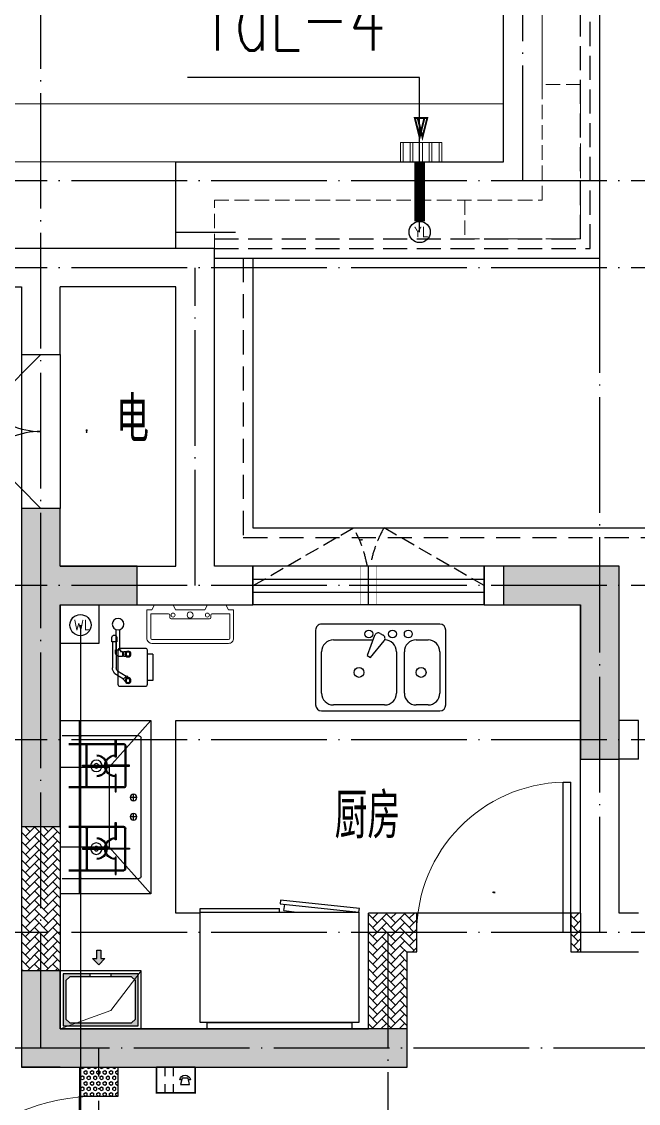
# Model space of a CAD drawing. Extents: x 27938 to 1507990, y 110129 to 923079.
# Drawn here: x 866717 to 869917, y 603662 to 609276 of the extents above; entities that cross this region are included whole.
import ezdxf
from ezdxf.enums import TextEntityAlignment as Align

# ---------------------------------------------------------------- set-up
doc = ezdxf.new("R2010")
doc.units = 0
doc.header["$LTSCALE"] = 1000
doc.header["$MEASUREMENT"] = 0
for name, pattern in [('__DASH', [0.35, 0.25, -0.1]), ('DASH', [0.35, 0.25, -0.1]), ('DOTE', [2.42, 2, -0.2, 0.02, -0.2]), ('HIDDEN', [0.375, 0.25, -0.125])]:
    doc.linetypes.add(name, pattern=pattern)
for name, color, linetype in [('AH-FURNITURE', 1, 'Continuous'), ('COLUMN', 9, 'Continuous'), ('DIM_雨水', 4, 'Continuous'), ('DIM_餐饮排水', 31, 'Continuous'), ('DOTE', 1, 'Continuous'), ('EQUIP-安防', 3, 'Continuous'), ('IP-bath&kitchen-JOHNSON', 4, 'Continuous'), ('LVTRY', 6, 'Continuous'), ('PIPE-雨水', 4, 'TG_Y'), ('PUB_HATCH', 8, 'Continuous'), ('PUB_TEXT', 4, 'Continuous'), ('ROOF', 4, 'Continuous'), ('VPIPE-中水', 122, 'Continuous'), ('VPIPE-凝结', 150, 'N'), ('VPIPE-雨水', 4, 'Y'), ('VPIPE-餐饮排水', 41, 'P'), ('WALL', 9, 'Continuous'), ('WINDOW', 4, 'Continuous'), ('WINDOW_TEXT', 7, 'Continuous'), ('保温', 6, 'Continuous'), ('建筑-排气道', 9, 'Continuous'), ('机电标识类', 1, 'Continuous'), ('看线', 251, 'Continuous')]:
    doc.layers.add(name, color=color, linetype=linetype)
for name, color, linetype, lineweight in [('平面-分水线', 214, 'Continuous', 15), ('平面-排水沟', 86, 'Continuous', 15), ('平面-看线', 45, 'Continuous', 15), ('平面-空调室内机', 176, 'Continuous', 9), ('平面-空调预留孔', 173, 'Continuous', 15), ('空调', 76, 'Continuous', 13), ('立面-洞口示意', 152, 'Continuous', 13)]:
    doc.layers.add(name, color=color, linetype=linetype, lineweight=lineweight)
doc.styles.add('_TCH_WINDOW', font='SIMPLEX.shx', dxfattribs={"width": 0.7, "height": 3.5, "bigfont": 'GBCBIG.shx'})
doc.styles.add('_TEL_DIM', font='SIMPLEX', dxfattribs={"width": 0.8, "height": 3.5, "bigfont": 'HZTXT'})
doc.styles.add('_TWT_SERIAL', font='SIMPLEX', dxfattribs={"width": 0.8, "height": 3.5, "bigfont": 'HZTXT'})
doc.styles.add('DIM_FONT', font='SIMPLEX.shx', dxfattribs={"width": 0.56})
doc.styles.get("Standard").update_dxf_attribs({"font": 'gbenor.shx', "bigfont": 'gbcbig.shx'})
doc.styles.add('TG_LINETYPE', font='SIMPLEX', dxfattribs={"width": 0.8, "height": 3, "bigfont": 'HZTXT'})
doc.linetypes.add('N', pattern='A,3,-0.2,["N",Standard,S=0.25,R=0,X=-0.1,Y=-0.115],-0.2', length=3.4)
doc.linetypes.add('P', pattern='A,3,-0.2,["P",Standard,S=0.25,R=0,X=-0.1,Y=-0.115],-0.2', length=3.4)
doc.linetypes.add('TG_Y', pattern='A,2,-0.229,["Y",TG_LINETYPE,S=0.1,R=0,X=-0.229,Y=-0.15],0', length=2.229)
doc.linetypes.add('Y', pattern='A,3,-0.2,["Y",Standard,S=0.25,R=0,X=-0.1,Y=-0.115],-0.2', length=3.4)
pattern_1 = [(45, (0, 0), (0, 47.4157523), [100.584, -33.528]), (135, (23.708, 23.708), (3e-15, 47.4157523), [100.584, -33.528])]

# ---------------------------------------------------------------- blocks, each defined once
blk = doc.blocks.new('rtyg7uyhg')
at = {"layer": 'LVTRY', "color": 0}
for p, q in [((194234.6, 45488.8), (193621, 45488.8)), ((193590.3, 45458.1), (193590.3, 45069.5)), ((193896.4, 45429.9), (193857.6, 45326.3)), ((193925.8, 45440.4), (193940.1, 45432.2)), ((194265.3, 45069.5), (194265.3, 45458.1)), ((193682.3, 45407), (193887.8, 45407)), ((193875.3, 45316), (193945.6, 45401.5)), ((194111.9, 45407), (194173.3, 45407)), ((193621, 45130.8), (193621, 45345.6)), ((193857.6, 45326.3), (193875.3, 45316)), ((194009.6, 45345.6), (194009.6, 45130.8)), ((194050.5, 45130.8), (194050.5, 45345.6)), ((194234.6, 45345.6), (194234.6, 45130.8)), ((193621, 45038.8), (194234.6, 45038.8)), ((193948.3, 45069.5), (193682.3, 45069.5)), ((194173.3, 45069.5), (194111.9, 45069.5))]:
    blk.add_line(p, q, dxfattribs=at)
for centre, radius in [((193866.4, 45437.7), 20.5), ((193989.2, 45437.7), 20.5), ((194071, 45437.7), 20.5), ((193815.3, 45238.2), 25.6), ((194137.5, 45238.2), 25.6)]:
    blk.add_circle(centre, radius, dxfattribs=at)
for centre, radius, start, end in [((193621, 45458.1), 30.7, 90, 180), ((194234.6, 45458.1), 30.7, 360, 90), ((193915.6, 45422.7), 20.5, 60, 159.4623), ((193929.8, 45414.5), 20.5, 320.5377, 60), ((193682.3, 45345.6), 61.4, 90, 180), ((193948.3, 45345.6), 61.4, 360, 90), ((194111.9, 45345.6), 61.4, 90, 180), ((194173.3, 45345.6), 61.4, 360, 90), ((193682.3, 45130.8), 61.4, 180, 270), ((193948.3, 45130.8), 61.4, 270, 360), ((194111.9, 45130.8), 61.4, 180, 270), ((194173.3, 45130.8), 61.4, 270, 360), ((193621, 45069.5), 30.7, 180, 270), ((194234.6, 45069.5), 30.7, 270, 360)]:
    blk.add_arc(centre, radius, start, end, dxfattribs=at)
at = {"layer": 'LVTRY', "color": 0, "style": 'DIM_FONT', "width": 0.8, "flags": 9}
for tag in ['YSIZE', 'XSIZE']:
    blk.add_attdef(tag, (193927.8, 45487.8), '', height=0.5, rotation=90, dxfattribs=at)
blk = doc.blocks.new('A$C60D053AF')
at = {"layer": 'AH-FURNITURE', "color": 0}
for p, q in [((232.5, -90), (128.3, -90)), ((232.5, -110), (128.3, -110)), ((192.5, -71), (327.6, -71)), ((192.5, -91), (327.6, -91)), ((341.7, -96.9), (370, -143.2)), ((355.9, -82.7), (384.2, -129)), ((245, -129.5), (245, -122.5)), ((265, -129.5), (265, -122.5)), ((255, -281), (255, -251)), ((393, -281), (393, -251)), ((255, -281), (393, -281))]:
    blk.add_line(p, q, dxfattribs=at)
for points in [[(170, -68, 1), (170, -94), (192.5, -94), (192.5, -68)], [(234, -251), (414, -251, 0.414214), (424, -241), (424, -111, 0.414214), (414, -101), (234, -101, 0.414214), (224, -111), (224, -241, 0.414214)], [(268, -122.5), (268, -107, 0.414214), (248, -87), (232.5, -87), (232.5, -113), (242, -113), (242, -122.5)], [(242, -152, 1), (268, -152), (268, -129.5), (242, -129.5)], [(383.8, -161.2, 1), (402.2, -142.8), (386.3, -126.9), (367.9, -145.3)]]:
    blk.add_lwpolyline(points, format="xyb", close=True, dxfattribs=at)
for centre, radius in [((100, -100), 30), ((255, -152), 15), ((255, -152), 10), ((393, -152), 15), ((393, -152), 10)]:
    blk.add_circle(centre, radius, dxfattribs=at)
for radius in [40, 20]:
    blk.add_arc((327.6, -111), radius, 45, 90, dxfattribs=at)
blk = doc.blocks.new('A-Kitchen-7')
at = {"layer": 'LVTRY', "color": 0}
for p, q in [((-518.7, 779.7), (-7.2, 834.3)), ((-515, 756), (-518.7, 779.7)), ((-3.6, 810.6), (-515, 756)), ((-29.1, 767), (-35.2, 806.4)), ((-7.2, 834.3), (-3.6, 810.6)), ((515, 780), (0, 780)), ((0, 756), (0, 780)), ((515, 756), (515, 780)), ((515, 756), (-515, 756)), ((-515, 756), (-515, 40)), ((-485.6, 760.5), (-484.9, 756)), ((-29.1, 767), (-112.1, 756)), ((515, 40), (515, 756)), ((-515, 40), (515, 40))]:
    blk.add_line(p, q, dxfattribs=at)
blk.add_lwpolyline([(-468.9, 40), (-468.9, 0), (468.9, 0), (468.9, 40)], close=True, dxfattribs=at)
blk = doc.blocks.new('*U41')
h = blk.add_hatch(color=0)
h.set_gradient(color1=(0, 0, 255), rotation=180, tint=1)
h.paths.add_polyline_path([(0, 0), (-6.35, -6.35), (-6.35, -2.159), (-15, -2.159), (-15, 2.159), (-6.35, 2.159), (-6.35, 6.35)])
at = {"color": 0, "linetype": 'Continuous'}
blk.add_lwpolyline([(0, 0), (-6.35, -6.35), (-6.35, -2.159), (-15, -2.159), (-15, 2.159), (-6.35, 2.159), (-6.35, 6.35)], close=True, dxfattribs=at)
blk = doc.blocks.new('sgrsefv')
at = {"layer": 'PUB_HATCH'}
blk.add_hatch(color=0, dxfattribs=at).paths.add_polyline_path([(1112933.3, 840916.3), (1112933.3, 840646.3), (1113073.3, 840646.3), (1113073.3, 840661.3), (1112968.3, 840661.3), (1112948.3, 840681.3), (1112948.3, 840881.3), (1112968.3, 840901.3), (1113288.3, 840901.3), (1113308.3, 840881.3), (1113308.3, 840681.3), (1113288.3, 840661.3), (1113183.3, 840661.3), (1113183.3, 840646.3), (1113323.3, 840646.3), (1113323.3, 840916.3)])
at = {"layer": 'LVTRY', "color": 0}
for p, q in [((1113073.3, 840661.3), (1113073.3, 840646.3)), ((1113183.3, 840661.3), (1113183.3, 840646.3))]:
    blk.add_line(p, q, dxfattribs=at)
for points in [[(1112918.3, 840931.3), (1113338.3, 840931.3), (1113338.3, 840631.3), (1112918.3, 840631.3)], [(1112933.3, 840916.3), (1113323.3, 840916.3), (1113323.3, 840646.3), (1112933.3, 840646.3)], [(1113288.3, 840661.3), (1112968.3, 840661.3), (1112948.3, 840681.3), (1112948.3, 840881.3), (1112968.3, 840901.3), (1113288.3, 840901.3), (1113308.3, 840881.3), (1113308.3, 840681.3), (1113288.3, 840661.3)]]:
    blk.add_lwpolyline(points, close=True, dxfattribs=at)
at = {"layer": '立面-洞口示意', "color": 0}
blk.add_lwpolyline([(1112918.3, 840931.3), (1113181.8, 840837.4), (1113338.3, 840631.3)], dxfattribs=at)
at = {"layer": '建筑-排气道', "color": 8, "xscale": -5, "yscale": 5, "zscale": 5, "rotation": 270}
blk.add_blockref('*U41', (1113118.4, 840599), dxfattribs=at)
blk = doc.blocks.new('FRSDFDGDGDRGDR')
at = {"layer": '平面-空调预留孔', "color": 0}
for p, q in [((699612.3, 775044), (699612.3, 775441.2)), ((699618.9, 775447.8), (699746.3, 775447.8)), ((699746.3, 775447.8), (699746.3, 775355.4)), ((699726.5, 775348.8), (699739.7, 775348.8)), ((699719.9, 775342.2), (699719.9, 775143)), ((699726.5, 775136.4), (699739.7, 775136.4)), ((699746.3, 775129.8), (699746.3, 775037.4)), ((699746.3, 775037.4), (699618.9, 775037.4))]:
    blk.add_line(p, q, dxfattribs=at)
blk.add_lwpolyline([(699766.1, 775166.7), (699792.5, 775153.5), (699792.5, 775057.2), (699766.1, 775044), (699766.1, 775017.6), (699618.9, 775017.6, -0.414214), (699592.5, 775044), (699592.5, 775441.2, -0.414214), (699618.9, 775467.6), (699766.1, 775467.6), (699766.1, 775441.2), (699792.5, 775428), (699792.5, 775331.6), (699766.1, 775318.4)], format="xyb", close=True, dxfattribs=at)
for centre, radius in [((699739.7, 775331.6), 10.6), ((699739.7, 775243.2), 15.8), ((699739.7, 775153.5), 10.6)]:
    blk.add_circle(centre, radius, dxfattribs=at)
for centre, start, end in [((699618.9, 775441.2), 90, 180), ((699726.5, 775342.2), 90, 180), ((699739.7, 775355.4), 270, 360), ((699726.5, 775143), 180, 270), ((699739.7, 775129.8), 0, 90), ((699618.9, 775044), 180, 270)]:
    blk.add_arc(centre, 6.6, start, end, dxfattribs=at)
blk = doc.blocks.new('GDGDRGDRGRD')
at = {"layer": 'LVTRY', "color": 0}
for p, q in [((430080.5, 371515.4), (429864.6, 371758.3)), ((430334.8, 371758.3), (429864.6, 371758.3)), ((429864.6, 371758.3), (429864.6, 370858.3)), ((430234.8, 370858.3), (430234.8, 371758.3)), ((429914.8, 370948.3), (429914.8, 371668.3)), ((429924.8, 371678.3), (430324.8, 371678.3)), ((430045.1, 371658.3), (430045.1, 371568.3)), ((430049.6, 371658.3), (430045.1, 371658.3)), ((430049.6, 371568.3), (430049.6, 371658.3)), ((430234.8, 371668.3), (430234.8, 370948.3)), ((429994.8, 371628.3), (429994.8, 371418.3)), ((429999.8, 371628.3), (429999.8, 371418.3)), ((430289.8, 371638.3), (430004.8, 371638.3)), ((430289.8, 371633.3), (430004.8, 371633.3)), ((430194.8, 371418.3), (430194.8, 371628.3)), ((430199.8, 371418.3), (430199.8, 371628.3)), ((430045.1, 371568.3), (430049.6, 371568.3)), ((429974.8, 371525.6), (430102.3, 371525.6)), ((429974.8, 371521.1), (429974.8, 371525.6)), ((430102.3, 371521.1), (429974.8, 371521.1)), ((430045.1, 371388.3), (430045.1, 371478.3)), ((430045.1, 371478.3), (430049.6, 371478.3)), ((430049.6, 371478.3), (430049.6, 371388.3)), ((430334.8, 371515.4), (430080.5, 371515.4)), ((430080.5, 371515.4), (430080.5, 371100.3)), ((430219.8, 371525.6), (430092.3, 371525.6)), ((430092.3, 371525.6), (430092.3, 371521.1)), ((430092.3, 371521.1), (430219.8, 371521.1)), ((430102.3, 371525.6), (430102.3, 371521.1)), ((430219.8, 371521.1), (430219.8, 371525.6)), ((430234.8, 371100.3), (430234.8, 371515.4)), ((429954.8, 371338.9), (429954.8, 371377.7)), ((430004.8, 371413.3), (430289.8, 371413.3)), ((430004.8, 371408.3), (430289.8, 371408.3)), ((430049.6, 371388.3), (430045.1, 371388.3)), ((429935.4, 371358.3), (429974.2, 371358.3)), ((429935.4, 371258.3), (429974.2, 371258.3)), ((429954.8, 371238.9), (429954.8, 371277.7)), ((429994.8, 370988.3), (429994.8, 371198.3)), ((429999.8, 370988.3), (429999.8, 371198.3)), ((430004.8, 371208.3), (430289.8, 371208.3)), ((430004.8, 371203.3), (430289.8, 371203.3)), ((430045.1, 371228.3), (430045.1, 371138.3)), ((430049.6, 371228.3), (430045.1, 371228.3)), ((430049.6, 371138.3), (430049.6, 371228.3)), ((430194.8, 371198.3), (430194.8, 370988.3)), ((430199.8, 371198.3), (430199.8, 370988.3)), ((429864.6, 370858.3), (430080.5, 371100.3)), ((430102.3, 371095.6), (429974.8, 371095.6)), ((429974.8, 371095.6), (429974.8, 371091.1)), ((429974.8, 371091.1), (430102.3, 371091.1)), ((430045.1, 371138.3), (430049.6, 371138.3)), ((430080.5, 371100.3), (430334.8, 371100.3)), ((430092.3, 371091.1), (430092.3, 371095.6)), ((430092.3, 371095.6), (430219.8, 371095.6)), ((430219.8, 371091.1), (430092.3, 371091.1)), ((430102.3, 371091.1), (430102.3, 371095.6)), ((430219.8, 371095.6), (430219.8, 371091.1)), ((430045.1, 370958.3), (430045.1, 371048.3)), ((430045.1, 371048.3), (430049.6, 371048.3)), ((430049.6, 371048.3), (430049.6, 370958.3)), ((430289.8, 370983.3), (430004.8, 370983.3)), ((430289.8, 370978.3), (430004.8, 370978.3)), ((430324.8, 370938.3), (429924.8, 370938.3)), ((430049.6, 370958.3), (430045.1, 370958.3)), ((429864.6, 370858.3), (430334.8, 370858.3))]:
    blk.add_line(p, q, dxfattribs=at)
blk.add_lwpolyline([(429608.8, 370758.3), (429734.8, 370758.3), (429734.8, 371758.3), (427634.8, 371758.3)], dxfattribs=at)
for centre, radius in [((430147.3, 371523.3), 29.7), ((430147.3, 371523.3), 11.7), ((429954.8, 371358.3), 17), ((429954.8, 371258.3), 17), ((430147.3, 371093.3), 29.7), ((430147.3, 371093.3), 11.7)]:
    blk.add_circle(centre, radius, dxfattribs=at)
for centre, radius, start, end in [((429924.8, 371668.3), 10, 90, 180), ((430224.8, 371668.3), 10, 0, 90), ((430004.8, 371628.3), 10, 90, 180), ((430004.8, 371628.3), 5, 90, 180), ((430189.8, 371628.3), 10, 0, 90), ((430189.8, 371628.3), 5, 0, 90), ((430047.3, 371523.3), 56.7, 2.2742, 87.7258), ((430047.3, 371523.3), 52.2, 2.4704, 87.5296), ((430147.3, 371523.3), 56.7, 92.2742, 177.7258), ((430147.3, 371523.3), 52.2, 92.4704, 177.5296), ((430047.3, 371523.3), 56.7, 272.2742, 357.7258), ((430047.3, 371523.3), 52.2, 272.4704, 357.5296), ((430147.3, 371523.3), 56.7, 182.2742, 267.7258), ((430147.3, 371523.3), 52.2, 182.4704, 267.5296), ((430004.8, 371418.3), 10, 180, 270), ((430004.8, 371418.3), 5, 180, 270), ((430189.8, 371418.3), 5, 270, 0), ((430189.8, 371418.3), 10, 270, 0), ((430004.8, 371198.3), 10, 90, 180), ((430004.8, 371198.3), 5, 90, 180), ((430189.8, 371198.3), 10, 0, 90), ((430189.8, 371198.3), 5, 0, 90), ((430047.3, 371093.3), 56.7, 2.2742, 87.7258), ((430047.3, 371093.3), 52.2, 2.4704, 87.5296), ((430147.3, 371093.3), 56.7, 92.2742, 177.7258), ((430147.3, 371093.3), 52.2, 92.4704, 177.5296), ((430047.3, 371093.3), 56.7, 272.2742, 357.7258), ((430047.3, 371093.3), 52.2, 272.4704, 357.5296), ((430147.3, 371093.3), 56.7, 182.2742, 267.7258), ((430147.3, 371093.3), 52.2, 182.4704, 267.5296), ((430004.8, 370988.3), 10, 180, 270), ((430004.8, 370988.3), 5, 180, 270), ((430189.8, 370988.3), 5, 270, 0), ((430189.8, 370988.3), 10, 270, 0), ((429924.8, 370948.3), 10, 180, 270), ((430224.8, 370948.3), 10, 270, 0)]:
    blk.add_arc(centre, radius, start, end, dxfattribs=at)
at = {"color": 8, "xscale": -1, "rotation": 270}
blk.add_blockref('FRSDFDGDGDRGDR', (-345582.7, -327434.2), dxfattribs=at)
at = {"color": 8}
for name, p, rotation in [('A$C60D053AF', (430134.8, 372358.3), 270), ('sgrsefv', (1543253.1, 1211089.9), 180)]:
    blk.add_blockref(name, p, dxfattribs=dict(at, rotation=rotation))
at = {"color": 8, "xscale": -1}
blk.add_blockref('rtyg7uyhg', (622599.6, 326769.5), dxfattribs=at)
at = {"layer": 'LVTRY', "color": 8, "extrusion": (0, 0, -1), "xscale": -0.7999999999883585, "yscale": 0.7999999999883585, "zscale": -0.7999999999883585}
blk.add_blockref('A-Kitchen-7', (-429196.8, 370158.6), dxfattribs=at)
blk = doc.blocks.new('GFDGFSDFGD')
at = {"layer": 'PUB_HATCH'}
for points in [[(459616.6, 374623.7), (460016.6, 374623.7), (460016.6, 374823.7), (459616.6, 374823.7), (459616.6, 375123.7), (459416.6, 375123.7), (459416.6, 373473.7), (459616.6, 373473.7)], [(461916.7, 374823.7), (461916.7, 374623.7), (462316.6, 374623.7), (462316.6, 373823.7), (462516.6, 373823.7), (462516.6, 374823.7)], [(461416.8, 372423.2), (461216.6, 372424), (459616.6, 372424), (459616.6, 372724), (459416.6, 372724), (459416.6, 372224), (461416.6, 372224)]]:
    blk.add_hatch(color=256, dxfattribs=at).paths.add_polyline_path(points)
at = {"layer": 'COLUMN', "color": 6}
for p, q in [((459616.6, 375123.7), (459416.6, 375123.7)), ((459416.6, 375123.7), (459416.6, 373473.7)), ((459616.6, 374823.7), (459616.6, 375123.7)), ((460016.6, 374823.7), (459616.6, 374823.7)), ((460016.6, 374623.7), (460016.6, 374823.7)), ((461916.7, 374823.7), (461916.7, 374623.7)), ((462516.6, 374823.7), (461916.7, 374823.7)), ((462516.6, 373823.7), (462516.6, 374823.7)), ((459616.6, 374623.7), (460016.6, 374623.7)), ((459616.6, 373473.7), (459616.6, 374623.7)), ((461916.7, 374623.7), (462316.6, 374623.7)), ((462316.6, 374623.7), (462316.6, 373823.7)), ((462316.6, 373823.7), (462516.6, 373823.7)), ((459416.6, 373473.7), (459616.6, 373473.7)), ((459616.6, 372724), (459416.6, 372724)), ((459416.6, 372724), (459416.6, 372224)), ((459616.6, 372424), (459616.6, 372724)), ((461216.6, 372424), (459616.6, 372424)), ((461416.8, 372423.2), (461216.6, 372424)), ((461416.6, 372224), (461416.8, 372423.2)), ((459416.6, 372224), (461416.6, 372224))]:
    blk.add_line(p, q, dxfattribs=at)
blk = doc.blocks.new('GDFGDGRD')
at = {"layer": '保温', "linetype": 'ByBlock', "ltscale": 10}
h = blk.add_hatch(dxfattribs=at)
h.set_pattern_fill('AR-HBONE', color=251, scale=55)
h.set_pattern_definition(pattern_1)
h.paths.add_polyline_path([(431616.6, 372723.9), (431816.6, 372723.9), (431816.7, 373473.7), (431616.7, 373473.7)])
h = blk.add_hatch(dxfattribs=at)
h.set_pattern_fill('AR-HBONE', color=251, scale=55)
h.set_pattern_definition(pattern_1)
h.paths.add_polyline_path([(428966.6, 372823.7), (428966.6, 373023.7), (428916.6, 373023.7), (428916.6, 372823.7)])
h = blk.add_hatch(dxfattribs=at)
h.set_pattern_fill('AR-HBONE', color=251, scale=55)
h.set_pattern_definition(pattern_1)
h.paths.add_polyline_path([(429816.6, 372823.7), (429816.6, 373023.7), (429766.6, 373023.7), (429766.6, 372823.7)])
h = blk.add_hatch(dxfattribs=at)
h.set_pattern_fill('AR-HBONE', color=251, scale=55)
h.set_pattern_definition(pattern_1)
h.paths.add_polyline_path([(430017.8, 372423.6), (430016.6, 373023.7), (429816.6, 373023.7), (429817.8, 372423.6)])
at = {"layer": '保温', "linetype": 'Continuous', "ltscale": 10}
h = blk.add_hatch(dxfattribs=at)
h.set_pattern_fill('HEX', color=251, scale=10, angle=90, style=0)
h.set_pattern_definition([(90, (0, 0), (-16.49778, 1e-15), [9.525, -19.05]), (210, (0, 0), (8.24889, -14.2874966), [9.525, -19.05]), (150, (6e-16, 9.525), (-8.24889, -14.2874966), [9.525, -19.05])])
h.paths.add_polyline_path([(431316.6, 372073.7), (431516.6, 372073.7), (431516.7, 372223.7), (431316.7, 372223.7)])
at = {"layer": '保温', "color": 251, "linetype": 'ByBlock', "ltscale": 10}
blk.add_line((428916.6, 373023.7), (428916.6, 372823.7), dxfattribs=at)
blk = doc.blocks.new('dongkong')
blk.add_wipeout([(-603756, 210771), (-603756, 210570.8), (-603836, 210570.8), (-603836, 210771)])
at = {"layer": '机电标识类', "color": 250, "linetype": 'DASH', "ltscale": 400}
for p, q in [((-603796, 210771), (-603796, 210570.8)), ((-603896, 210670.7), (-603696, 210670.7))]:
    blk.add_line(p, q, dxfattribs=at)
at = {"layer": '空调', "color": 6, "linetype": 'DASH', "const_width": 2}
blk.add_lwpolyline([(-603756, 210771), (-603756, 210570.8), (-603836, 210570.8), (-603836, 210771)], close=True, dxfattribs=at)
blk = doc.blocks.new('DFSFSF')
at = {"layer": '平面-分水线'}
for p, q in [((697141.9, 775567.7), (697141.9, 775667.6)), ((697342.3, 775667.6), (697142.7, 775667.6)), ((697193.1, 775567.7), (697193.1, 775667.6)), ((697242.5, 775567.7), (697242.5, 775667.6)), ((697291.9, 775567.7), (697291.9, 775667.6)), ((697342.3, 775667.6), (697342.3, 775567.7)), ((697342.3, 775567.7), (697342.3, 775667.6)), ((697342.3, 775567.7), (697142.7, 775567.7))]:
    blk.add_line(p, q, dxfattribs=at)
blk = doc.blocks.new('DFGDGDGD')
at = {"layer": '平面-分水线', "const_width": 10}
blk.add_lwpolyline([(697267.5, 775440.7), (697242.5, 775540.7), (697217.5, 775440.7)], close=True, dxfattribs=at)
blk.add_blockref('DFSFSF', (0, 0))
blk = doc.blocks.new('$equip$00002628')
at = {"linetype": 'Continuous'}
for p, q in [((-0.625, 0.415), (0.625, 0.415)), ((-0.625, -0.415), (-0.625, 0.415)), ((0.071, 0.129), (0.071, 0.415)), ((0.35, 0.129), (0.35, 0.415)), ((0.625, 0.415), (0.625, -0.415)), ((-0.472, 0.01), (-0.409, 0.01)), ((-0.446, -0.138), (-0.395, 0.058)), ((-0.395, 0.058), (-0.395, 0.058)), ((-0.395, 0.058), (-0.206, 0.058)), ((-0.206, 0.058), (-0.155, -0.138)), ((-0.191, 0.01), (-0.129, 0.01)), ((-0.155, -0.138), (-0.446, -0.138)), ((0.071, -0.415), (0.071, -0.129)), ((0.35, -0.415), (0.35, -0.129)), ((0.625, -0.415), (-0.625, -0.415))]:
    blk.add_line(p, q, dxfattribs=at)
at = {"const_width": 0.05}
blk.add_lwpolyline([(-0.625, 0.415), (0.625, 0.415), (0.625, -0.415), (-0.625, -0.415), (-0.625, 0.415), (0.625, 0.415)], dxfattribs=at)
at = {"linetype": 'Continuous'}
blk.add_arc((-0.3, -0.011), 0.173, 6.9897, 173.0103, dxfattribs=at)
for p in [(0, 0.415), (-0.625, 0), (0.625, 0), (0, -0.415)]:
    blk.add_point(p)
at = {"color": 7, "style": '_TEL_DIM', "flags": 1}
blk.add_attdef('A', text='', height=0.000025, dxfattribs=at).set_placement((0, 0), align=Align.MIDDLE_CENTER)
blk = doc.blocks.new('GHFHFHTFHCSDCS')
at = {"layer": 'EQUIP-安防', "xscale": -160, "yscale": 160, "zscale": 160}
blk.add_blockref('$equip$00002628', (460216.6, 372157.3), dxfattribs=at)
blk = doc.blocks.new('$DorLib2D$00000116')
at = {"color": 0}
for p, q in [((-0.5, 0), (-0.1464, 0.3536)), ((0.5, 0), (0.1464, 0.3536))]:
    blk.add_line(p, q, dxfattribs=at)
for centre, start, end in [((-0.5, 0), 0, 45), ((0.5, 0), 135, 180)]:
    blk.add_arc(centre, 0.5, start, end, dxfattribs=at)
blk = doc.blocks.new('$DorLib2D$00000001')
for p, q in [((0.45, 0.975), (0.5, 0.975)), ((0.45, 0), (0.45, 0.975)), ((0.5, 0), (0.5, 0.975)), ((0.5, 0), (0.45, 0))]:
    blk.add_line(p, q)
at = {"lineweight": 13}
blk.add_arc((0.475, 0), 0.975, 91.4693, 180, dxfattribs=at)
blk = doc.blocks.new('$WINLIB2D$00000001')
at = {"color": 0}
for points in [[(-0.5, 0.5), (-0.5, -0.5)], [(-0.5, 0.5), (0.5, 0.5)], [(0.5, -0.5), (0.5, 0.5)], [(0.5, 0.1667), (-0.5, 0.1667)], [(0.5, -0.1667), (-0.5, -0.1667)], [(-0.5, -0.5), (0.5, -0.5)]]:
    blk.add_lwpolyline(points, dxfattribs=at)

msp = doc.modelspace()

# ---------------------------------------------------------------- linework, layer by layer
at = {"layer": 'DIM_雨水'}
for p, q in [((868781.6, 608985.9), (867577.3, 608985.9)), ((868781.6, 608183.8), (868781.6, 608985.9))]:
    msp.add_line(p, q, dxfattribs=at)
at = {"layer": 'DIM_餐饮排水'}
msp.add_line((867021.8, 606143.8), (867021.8, 603111.7), dxfattribs=at)
at = {"layer": 'DOTE', "color": 169, "linetype": 'DOTE', "ltscale": 0.3}
for p, q in [((866816.6, 603949.1), (866816.6, 612948.8)), ((869716.6, 604548.8), (869716.6, 612948.8)), ((869316.6, 608448.8), (869316.6, 610948.8)), ((879916.6, 608448.8), (825916.6, 608448.8)), ((879916.6, 607998.8), (825916.6, 607998.8)), ((867616.6, 606348.8), (867616.6, 607998.8)), ((879916.6, 605548.8), (825916.6, 605548.8)), ((879916.6, 604548.8), (825916.6, 604548.8)), ((868616.4, 604548.8), (868616.6, 593448.8)), ((825916.6, 603949.1), (879916.6, 603949.1)), ((867116.6, 602348.8), (867116.6, 603948.8))]:
    msp.add_line(p, q, dxfattribs=at)
at = {"layer": 'IP-bath&kitchen-JOHNSON', "color": 8}
msp.add_lwpolyline([(867116.6, 606248.8), (867116.6, 606048.8), (866916.6, 606048.8)], dxfattribs=at)
at = {"layer": 'PIPE-雨水', "ltscale": 0.5, "const_width": 55}
msp.add_lwpolyline([(868781.6, 608238.8), (868781.6, 608548.8)], dxfattribs=at)
at = {"layer": 'ROOF', "color": 8, "ltscale": 0.8}
for points in [[(867716.6, 608048.8), (869716.6, 608048.8), (869716.6, 611348.8), (862516.6, 611348.8), (862516.6, 607748.8), (863116.6, 607748.8)], [(867516.6, 608098.8), (867516.6, 608548.8), (869216.6, 608548.8), (869216.6, 610848.8), (863016.6, 610848.8), (863016.6, 608548.8), (863316.6, 608548.8), (863316.6, 608098.8)]]:
    msp.add_lwpolyline(points, dxfattribs=at)
at = {"layer": 'ROOF', "color": 8, "linetype": '__DASH', "ltscale": 0.5}
for points in [[(867716.6, 608098.8), (869666.6, 608098.8), (869666.6, 611298.8), (862566.6, 611298.8), (862566.6, 607798.8), (863116.6, 607798.8)], [(867716.6, 608148.8), (869616.6, 608148.8), (869616.6, 611248.8), (862616.6, 611248.8), (862616.6, 607848.8), (863116.6, 607848.8)]]:
    msp.add_lwpolyline(points, dxfattribs=at)
at = {"layer": 'VPIPE-中水', "color": 8, "linetype": 'Continuous'}
msp.add_circle((867021.8, 606143.8), 55, dxfattribs=at)
at = {"layer": 'VPIPE-凝结', "color": 8}
msp.add_line((867516.6, 608183.8), (867826.6, 608183.8), dxfattribs=at)
at = {"layer": 'VPIPE-雨水', "color": 8}
msp.add_circle((868781.6, 608183.8), 55, dxfattribs=at)
at = {"layer": 'VPIPE-雨水'}
msp.add_circle((868781.6, 608183.8), 55, dxfattribs=at)
at = {"layer": 'VPIPE-餐饮排水'}
msp.add_circle((867021.8, 606143.8), 55, dxfattribs=at)
at = {"layer": 'WALL', "color": 8}
for p, q in [((866816.6, 608098.8), (866116.6, 608098.8)), ((867716.6, 608098.8), (866816.6, 608098.8)), ((867716.6, 606448.8), (867716.6, 608098.8)), ((866116.6, 607898.8), (866716.6, 607898.8)), ((866716.6, 607898.8), (866716.6, 607548.8)), ((866916.6, 607548.8), (866916.6, 607898.8)), ((867516.6, 607898.8), (866916.6, 607898.8)), ((867516.6, 606448.8), (867516.6, 607898.8)), ((866716.6, 607548.8), (866916.6, 607548.8)), ((866916.6, 606748.8), (866716.6, 606748.8)), ((866716.6, 606748.8), (866716.6, 606348.8)), ((866916.6, 606448.8), (866916.6, 606748.8)), ((866916.6, 606448.8), (867516.6, 606448.8)), ((867916.6, 606448.8), (867716.6, 606448.8)), ((867916.6, 606248.8), (867916.6, 606448.8)), ((869816.6, 606448.8), (869116.6, 606448.8)), ((869116.6, 606448.8), (869116.6, 606248.8)), ((869816.6, 605648.8), (869816.6, 606448.8)), ((866716.6, 606348.8), (866716.6, 603949.1)), ((866916.6, 606248.8), (867616.6, 606248.8)), ((866916.6, 606248.8), (866916.6, 604049)), ((867616.6, 606248.8), (867916.6, 606248.8)), ((869116.6, 606248.8), (869616.6, 606248.8)), ((869616.6, 605548.8), (869616.6, 606248.8)), ((869916.6, 605648.8), (869816.6, 605648.8)), ((869916.6, 605448.8), (869916.6, 605648.8)), ((869616.6, 604648.8), (869616.6, 605548.8)), ((869816.6, 604648.8), (869816.6, 605448.8)), ((869916.6, 605448.8), (869816.6, 605448.8)), ((868766.6, 604648.8), (868516.6, 604648.8)), ((868516.6, 604048.8), (868516.6, 604648.8)), ((868766.6, 604448.8), (868766.6, 604648.8)), ((869616.6, 604648.8), (869566.6, 604648.8)), ((869566.6, 604648.8), (869566.6, 604448.8)), ((869916.6, 604648.8), (869816.6, 604648.8)), ((868716.6, 604448.8), (868766.6, 604448.8)), ((868716.6, 603848.8), (868716.6, 604448.8)), ((869566.6, 604448.8), (869716.6, 604448.8)), ((869716.6, 604448.8), (869916.6, 604448.8)), ((866916.6, 604049), (867116.7, 604048.8)), ((867116.6, 604048.8), (868516.6, 604048.8)), ((866716.6, 603949.1), (866716.6, 603849.1)), ((866916.6, 603849.1), (866716.6, 603849.1)), ((866916.6, 603849), (866916.6, 603849.1)), ((866916.6, 603849), (867016.6, 603848.9)), ((867016.6, 603848.9), (867016.6, 603698.8)), ((867216.6, 603698.8), (867216.6, 603848.8)), ((867216.6, 603848.8), (868716.6, 603848.8)), ((867016.6, 603698.8), (867216.6, 603698.8))]:
    msp.add_line(p, q, dxfattribs=at)
at = {"layer": 'WINDOW', "color": 8}
for p, q in [((866716.6, 607548.8), (866716.6, 606748.8)), ((866916.6, 607548.8), (866916.6, 606748.8)), ((869566.6, 604648.8), (868766.6, 604648.8)), ((867016.6, 602598.8), (867016.6, 603698.8))]:
    msp.add_line(p, q, dxfattribs=at)
at = {"layer": 'WINDOW', "color": 8, "linetype": 'DASH', "ltscale": 0.3}
for points in [[(867918.4, 606348.8), (868438, 606648.8, -0.131652), (868518.4, 606348.8)], [(869116.6, 606348.8), (868597, 606648.8, 0.131652), (868516.6, 606348.8)]]:
    msp.add_lwpolyline(points, format="xyb", dxfattribs=at)
at = {"layer": '平面-排水沟'}
msp.add_line((869216.6, 608848.8), (863016.6, 608848.8), dxfattribs=at)
at = {"layer": '平面-排水沟', "color": 8}
msp.add_line((867516.6, 608548.8), (863316.6, 608548.8), dxfattribs=at)
at = {"layer": '平面-看线', "color": 8, "linetype": 'DASH', "ltscale": 0.3}
for points in [[(867716.6, 608098.8), (867716.6, 608348.8), (869416.6, 608348.8), (869416.6, 611048.8), (862816.6, 611048.8), (862816.6, 608348.8), (863116.6, 608348.8), (863116.6, 608098.8)], [(867716.6, 608098.8), (867716.6, 608348.8), (869016.6, 608348.8), (869016.6, 608148.8), (869616.6, 608148.8), (869616.6, 608948.8), (869416.6, 608948.8), (869416.6, 610348.8)]]:
    msp.add_lwpolyline(points, dxfattribs=at)

# ---------------------------------------------------------------- block references
at = {"rotation": 179.999999997416}
msp.add_blockref('DFGDGDGD', (1566024.1, 1384216.4), dxfattribs=at)
at = {"color": 8, "rotation": 179.999999999982}
msp.add_blockref('DFGDGDGD', (1566038.9, 1384216.4), dxfattribs=at)
at = {"color": 8}
for name in ['GFDGFSDFGD', 'GHFHFHTFHCSDCS']:
    msp.add_blockref(name, (407300, 231625.1), dxfattribs=at)
at = {"color": 8, "xscale": -1}
for name, p in [('GDGDRGDRGRD', (1297251.4, 233890.5)), ('GDFGDGRD', (1298533.2, 231625.1))]:
    msp.add_blockref(name, p, dxfattribs=at)
at = {"layer": 'WINDOW', "color": 8}
ref = msp.add_blockref('$DorLib2D$00000116', (866816.6, 607148.8), dxfattribs=dict(at, xscale=-800, yscale=-800, zscale=-800, rotation=270.0000100699407))
ref.add_attrib('A', 'BFM0818', (867056.2, 607142.2), dxfattribs={"layer": 'WINDOW_TEXT', "color": 8, "ltscale": 0.5, "height": 4.25, "rotation": 90, "style": '_TCH_WINDOW', "width": 0.494118})
ref = msp.add_blockref('$DorLib2D$00000001', (869166.6, 604548.8), dxfattribs=dict(at, xscale=-800, yscale=-800, zscale=-800, rotation=179.9999999993937))
ref.add_attrib('A', 'M0822', (869161.7, 604754.9), dxfattribs={"layer": 'WINDOW_TEXT', "color": 8, "ltscale": 0.5, "height": 4.25, "rotation": 360, "style": '_TCH_WINDOW', "width": 0.494118})
ref = msp.add_blockref('$DorLib2D$00000001', (867116.6, 603148.8), dxfattribs=dict(at, xscale=-1100, yscale=1100, zscale=-1100, rotation=89.99999999052845))
ref.add_attrib('A', 'YFDM1122', (867287.4, 603138.4), dxfattribs={"layer": 'WINDOW_TEXT', "color": 8, "ltscale": 0.5, "height": 5.95, "rotation": 90, "style": '_TCH_WINDOW', "width": 0.494118})

# ---------------------------------------------------------------- texts
at = {"layer": 'DIM_雨水', "color": 7, "style": '_TWT_SERIAL', "width": 0.64}
msp.add_text('YdL-4', height=350, dxfattribs=at).set_placement((867647.3, 609125.9))
at = {"layer": 'PUB_TEXT', "color": 8}
for s, height, p in [('YL', 56, (868751.2, 608155.8)), ('电', 236.3, (867207, 607093.6)), ('WL', 56, (866986.8, 606115.8)), ('厨房', 236.31, (868340.5, 605036.5))]:
    msp.add_text(s, height=height, dxfattribs=at).set_placement(p)

# ---------------------------------------------------------------- next in the draw order: block references
at = {"layer": '平面-空调室内机', "color": 8, "ltscale": 0.3, "rotation": 180}
msp.add_blockref('dongkong', (264720.5, 817019.6), dxfattribs=at)

# ---------------------------------------------------------------- next in the draw order: linework, layer by layer
at = {"layer": 'DOTE', "color": 169, "linetype": 'DOTE', "ltscale": 0.3}
msp.add_line((879916.6, 606348.8), (825916.6, 606348.8), dxfattribs=at)
at = {"layer": '看线', "color": 8, "linetype": 'HIDDEN', "ltscale": 0.5}
msp.add_lwpolyline([(867866.6, 608048.8), (867866.6, 606598.8), (869966.6, 606598.8), (869966.6, 605798.8), (876366.6, 605798.8), (876366.6, 604798.8), (878166.6, 604798.8), (878166.6, 596398.8), (875216.6, 596398.8)], dxfattribs=at)
at = {"layer": '看线', "color": 8}
msp.add_lwpolyline([(867916.6, 608048.8), (867916.6, 606648.8), (870016.6, 606648.8), (870016.6, 605848.8), (876416.6, 605848.8), (876416.6, 604848.8), (878216.6, 604848.8), (878216.6, 596348.8), (875366.6, 596348.8)], dxfattribs=at)

# ---------------------------------------------------------------- next in the draw order: block references
at = {"layer": 'WINDOW', "color": 8}
ref = msp.add_blockref('$WINLIB2D$00000001', (868516.6, 606348.8), dxfattribs=dict(at, xscale=-1200, yscale=-200, zscale=-1200, rotation=3.665382377523841e-09))
ref.add_attrib('A', 'C1214', (868475.3, 606584.2), dxfattribs={"layer": 'WINDOW_TEXT', "color": 8, "ltscale": 0.5, "height": 4.25, "rotation": 0, "style": '_TCH_WINDOW', "width": 0.494118})

doc.saveas('drawing.dxf')
